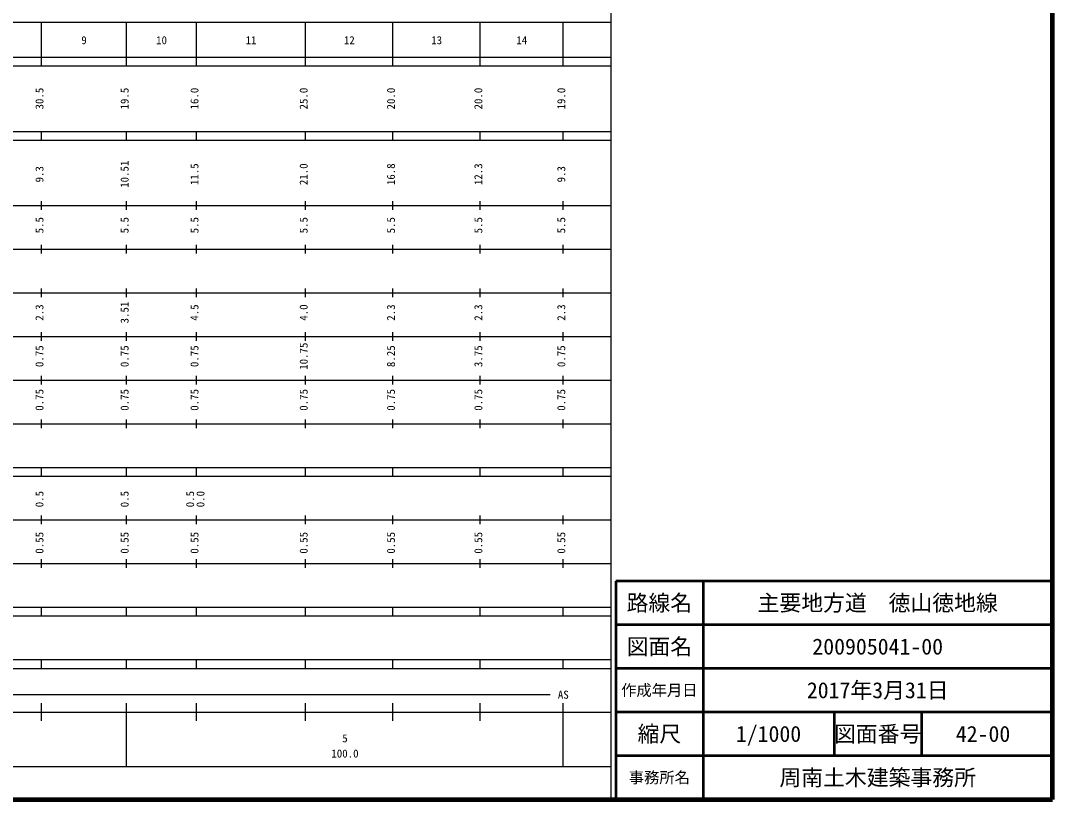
# Model space of a CAD drawing. Units: millimetres on the paper, enlarged 1000 times. Extents: x 40000 to 680000, y 20000 to 380000.
# Drawn here: x 443728 to 680000, y 20000 to 198357 of the extents above; entities that cross this region are included whole.
import ezdxf
from ezdxf.enums import TextEntityAlignment as Align

# ---------------------------------------------------------------- set-up
doc = ezdxf.new("R2010")
doc.units = ezdxf.units.MM
doc.header["$LTSCALE"] = 1000
for name, color, linetype, lineweight in [('M-TTL', 2, 'Continuous', 140), ('M-TTL-BAND', 7, 'Continuous', 25), ('M-TTL-FRAM', 2, 'Continuous', 50), ('M-TTL-LINE', 7, 'Continuous', 50)]:
    doc.layers.add(name, color=color, linetype=linetype, lineweight=lineweight)
doc.layers.add('M-TTL-TXT', color=7, linetype='Continuous')
doc.styles.add('ＭＳ ゴシック', font='')
doc.styles.get('ＭＳ ゴシック').set_extended_font_data('MS Gothic')

msp = doc.modelspace()

# ---------------------------------------------------------------- linework, layer by layer
at = {"layer": 'M-TTL'}
for p, q in [((680000, 20000), (680000, 380000)), ((40000, 20000), (680000, 20000))]:
    msp.add_line(p, q, dxfattribs=at)
at = {"layer": 'M-TTL-BAND'}
for p, q in [((579000, 20000), (579000, 370000)), ((68000, 198000), (579000, 198000)), ((448500, 188000), (448500, 198000)), ((468000, 188000), (468000, 198000)), ((484000, 188000), (484000, 198000)), ((509000, 188000), (509000, 198000)), ((529000, 188000), (529000, 198000)), ((549000, 188000), (549000, 198000)), ((568000, 188000), (568000, 198000)), ((40000, 190000), (579000, 190000)), ((40000, 188000), (579000, 188000)), ((40000, 173000), (579000, 173000)), ((448500, 171000), (448500, 173000)), ((468000, 171000), (468000, 173000)), ((484000, 171000), (484000, 173000)), ((509000, 171000), (509000, 173000)), ((529000, 171000), (529000, 173000)), ((549000, 171000), (549000, 173000)), ((568000, 171000), (568000, 173000)), ((40000, 171000), (579000, 171000)), ((40000, 156000), (579000, 156000)), ((448500, 155000), (448500, 157000)), ((468000, 155000), (468000, 157000)), ((484000, 155000), (484000, 157000)), ((509000, 155000), (509000, 157000)), ((529000, 155000), (529000, 157000)), ((549000, 155000), (549000, 157000)), ((568000, 155000), (568000, 157000)), ((448500, 145000), (448500, 147000)), ((468000, 145000), (468000, 147000)), ((484000, 145000), (484000, 147000)), ((509000, 145000), (509000, 147000)), ((529000, 145000), (529000, 147000)), ((549000, 145000), (549000, 147000)), ((568000, 145000), (568000, 147000)), ((46000, 146000), (579000, 146000)), ((52000, 136000), (579000, 136000)), ((448500, 135000), (448500, 137000)), ((468000, 135000), (468000, 137000)), ((484000, 135000), (484000, 137000)), ((509000, 135000), (509000, 137000)), ((529000, 135000), (529000, 137000)), ((549000, 135000), (549000, 137000)), ((568000, 135000), (568000, 137000)), ((46000, 126000), (579000, 126000)), ((448500, 125000), (448500, 127000)), ((468000, 125000), (468000, 127000)), ((484000, 125000), (484000, 127000)), ((509000, 125000), (509000, 127000)), ((529000, 125000), (529000, 127000)), ((549000, 125000), (549000, 127000)), ((568000, 125000), (568000, 127000)), ((52000, 116000), (579000, 116000)), ((448500, 115000), (448500, 117000)), ((468000, 115000), (468000, 117000)), ((484000, 115000), (484000, 117000)), ((509000, 115000), (509000, 117000)), ((529000, 115000), (529000, 117000)), ((549000, 115000), (549000, 117000)), ((568000, 115000), (568000, 117000)), ((448500, 105000), (448500, 107000)), ((468000, 105000), (468000, 107000)), ((484000, 105000), (484000, 107000)), ((509000, 105000), (509000, 107000)), ((529000, 105000), (529000, 107000)), ((549000, 105000), (549000, 107000)), ((568000, 105000), (568000, 107000)), ((46000, 106000), (579000, 106000)), ((40000, 96000), (579000, 96000)), ((448500, 94000), (448500, 96000)), ((468000, 94000), (468000, 96000)), ((484000, 94000), (484000, 96000)), ((509000, 94000), (509000, 96000)), ((529000, 94000), (529000, 96000)), ((549000, 94000), (549000, 96000)), ((568000, 94000), (568000, 96000)), ((40000, 94000), (579000, 94000)), ((49000, 84000), (579000, 84000)), ((448500, 83000), (448500, 85000)), ((468000, 83000), (468000, 85000)), ((484000, 83000), (484000, 85000)), ((509000, 83000), (509000, 85000)), ((529000, 83000), (529000, 85000)), ((549000, 83000), (549000, 85000)), ((568000, 83000), (568000, 85000)), ((40000, 74000), (579000, 74000)), ((448500, 73000), (448500, 75000)), ((468000, 73000), (468000, 75000)), ((484000, 73000), (484000, 75000)), ((509000, 73000), (509000, 75000)), ((529000, 73000), (529000, 75000)), ((549000, 73000), (549000, 75000)), ((568000, 73000), (568000, 75000)), ((40000, 64000), (579000, 64000)), ((448500, 62000), (448500, 64000)), ((468000, 62000), (468000, 64000)), ((484000, 62000), (484000, 64000)), ((509000, 62000), (509000, 64000)), ((529000, 62000), (529000, 64000)), ((549000, 62000), (549000, 64000)), ((568000, 62000), (568000, 64000)), ((40000, 62000), (579000, 62000)), ((40000, 52000), (579000, 52000)), ((448500, 50000), (448500, 52000)), ((468000, 50000), (468000, 52000)), ((484000, 50000), (484000, 52000)), ((509000, 50000), (509000, 52000)), ((529000, 50000), (529000, 52000)), ((549000, 50000), (549000, 52000)), ((568000, 50000), (568000, 52000)), ((40000, 50000), (579000, 50000)), ((71000, 44000), (565000, 44000)), ((448500, 38000), (448500, 42000)), ((468000, 27500), (468000, 42000)), ((484000, 38000), (484000, 42000)), ((509000, 38000), (509000, 42000)), ((529000, 38000), (529000, 42000)), ((549000, 38000), (549000, 42000)), ((568000, 27500), (568000, 42000)), ((40000, 40000), (579000, 40000)), ((68000, 27500), (579000, 27500))]:
    msp.add_line(p, q, dxfattribs=at)
at = {"layer": 'M-TTL-FRAM'}
for p, q in [((680000, 70000), (580000, 70000)), ((580000, 70000), (580000, 20000))]:
    msp.add_line(p, q, dxfattribs=at)
at = {"layer": 'M-TTL-LINE'}
for p, q in [((600000, 70000), (600000, 20000)), ((680000, 60000), (580000, 60000)), ((680000, 50000), (580000, 50000)), ((680000, 40000), (580000, 40000)), ((630000, 40000), (630000, 30000)), ((650000, 40000), (650000, 30000)), ((680000, 30000), (580000, 30000))]:
    msp.add_line(p, q, dxfattribs=at)

# ---------------------------------------------------------------- texts
at = {"layer": 'M-TTL-BAND', "style": 'ＭＳ ゴシック'}
for s, p in [('9', (458250, 192405)), ('10', (476000, 192405)), ('11', (496500, 192405)), ('12', (519000, 192405)), ('13', (539000, 192405)), ('14', (558500, 192405)), ('AS', (568000, 42500)), ('5', (518000, 32523)), ('100.0', (518000, 29033))]:
    msp.add_text(s, height=1833, dxfattribs=at).set_placement(p, align=Align.BOTTOM_CENTER)
for s, p in [('30.5', (449500, 180500)), ('19.5', (469000, 180500)), ('16.0', (485000, 180500)), ('25.0', (510000, 180500)), ('20.0', (530000, 180500)), ('20.0', (550000, 180500)), ('19.0', (569000, 180500)), ('10.51', (469000, 163174)), ('11.5', (485000, 163174)), ('21.0', (510000, 163174)), ('16.8', (530000, 163174)), ('12.3', (550000, 163174)), ('9.3', (449500, 163174)), ('9.3', (569000, 163174)), ('5.5', (449500, 151500)), ('5.5', (469000, 151500)), ('5.5', (485000, 151500)), ('5.5', (510000, 151500)), ('5.5', (530000, 151500)), ('5.5', (550000, 151500)), ('5.5', (569000, 151500)), ('2.3', (449500, 131500)), ('3.51', (469000, 131500)), ('4.5', (485000, 131500)), ('4.0', (510000, 131500)), ('2.3', (530000, 131500)), ('2.3', (550000, 131500)), ('2.3', (569000, 131500)), ('0.75', (449500, 121500)), ('0.75', (469000, 121500)), ('0.75', (485000, 121500)), ('10.75', (510000, 121500)), ('8.25', (530000, 121500)), ('3.75', (550000, 121500)), ('0.75', (569000, 121500)), ('0.75', (449500, 111500)), ('0.75', (469000, 111500)), ('0.75', (485000, 111500)), ('0.75', (510000, 111500)), ('0.75', (530000, 111500)), ('0.75', (550000, 111500)), ('0.75', (569000, 111500)), ('0.5', (449500, 88764)), ('0.5', (469000, 88764)), ('0.5', (484000, 88764)), ('0.0', (486370, 88764)), ('0.55', (449500, 78764)), ('0.55', (469000, 78764)), ('0.55', (485000, 78764)), ('0.55', (510000, 78764)), ('0.55', (530000, 78764)), ('0.55', (550000, 78764)), ('0.55', (569000, 78764))]:
    msp.add_text(s, height=1833, rotation=90, dxfattribs=at).set_placement(p, align=Align.BOTTOM_CENTER)
at = {"layer": 'M-TTL-TXT', "style": 'ＭＳ ゴシック'}
for s, height, p in [('路線名', 3666, (590000, 65000)), ('路線名', 3666, (590000, 65000)), ('主要地方道\u3000徳山徳地線', 3666, (640000, 65000)), ('図面名', 3666, (590000, 55000)), ('図面名', 3666, (590000, 55000)), ('200905041-00', 3666, (640000, 55000)), ('2017年3月31日', 3666, (640000, 45000)), ('作成年月日', 2566, (590000, 45000)), ('作成年月日', 2566, (590000, 45000)), ('縮尺', 3666, (590000, 35000)), ('縮尺', 3666, (590000, 35000)), ('1/1000', 3666, (615000, 35000)), ('図面番号', 3666, (640000, 35000)), ('図面番号', 3666, (640000, 35000)), ('42-00', 3666, (664125, 35000)), ('事務所名', 2566, (590000, 25000)), ('事務所名', 2566, (590000, 25000)), ('周南土木建築事務所', 3666, (640000, 25000))]:
    msp.add_text(s, height=height, dxfattribs=at).set_placement(p, align=Align.MIDDLE_CENTER)

doc.saveas('drawing.dxf')
